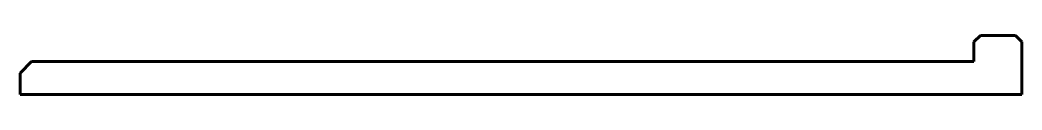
# Model space of a CAD drawing. Header units: millimetres. Extents: x -91 to 69, y 0 to 9.
import ezdxf

# ---------------------------------------------------------------- set-up
doc = ezdxf.new("R2010")
doc.units = ezdxf.units.MM
doc.linetypes.add('K5LT_BASIC', pattern=[0])

msp = doc.modelspace()

# ---------------------------------------------------------------- linework, layer by layer
at = {"color": 150, "linetype": 'K5LT_BASIC', "lineweight": 60, "true_color": 0x0080ff}
for p, q in [((62.6, 9.43), (61.57, 8.4)), ((61.58, 5.25), (61.58, 8.41)), ((68.22, 9.43), (62.6, 9.43)), ((69.25, 8.4), (68.22, 9.43)), ((69.25, 0), (69.25, 8.4)), ((-89.07, 5.25), (-90.89, 3.42)), ((61.58, 5.25), (-89.07, 5.25)), ((-90.89, 3.42), (-90.89, 0)), ((-90.89, 0), (69.25, 0))]:
    msp.add_line(p, q, dxfattribs=at)

doc.saveas('drawing.dxf')
